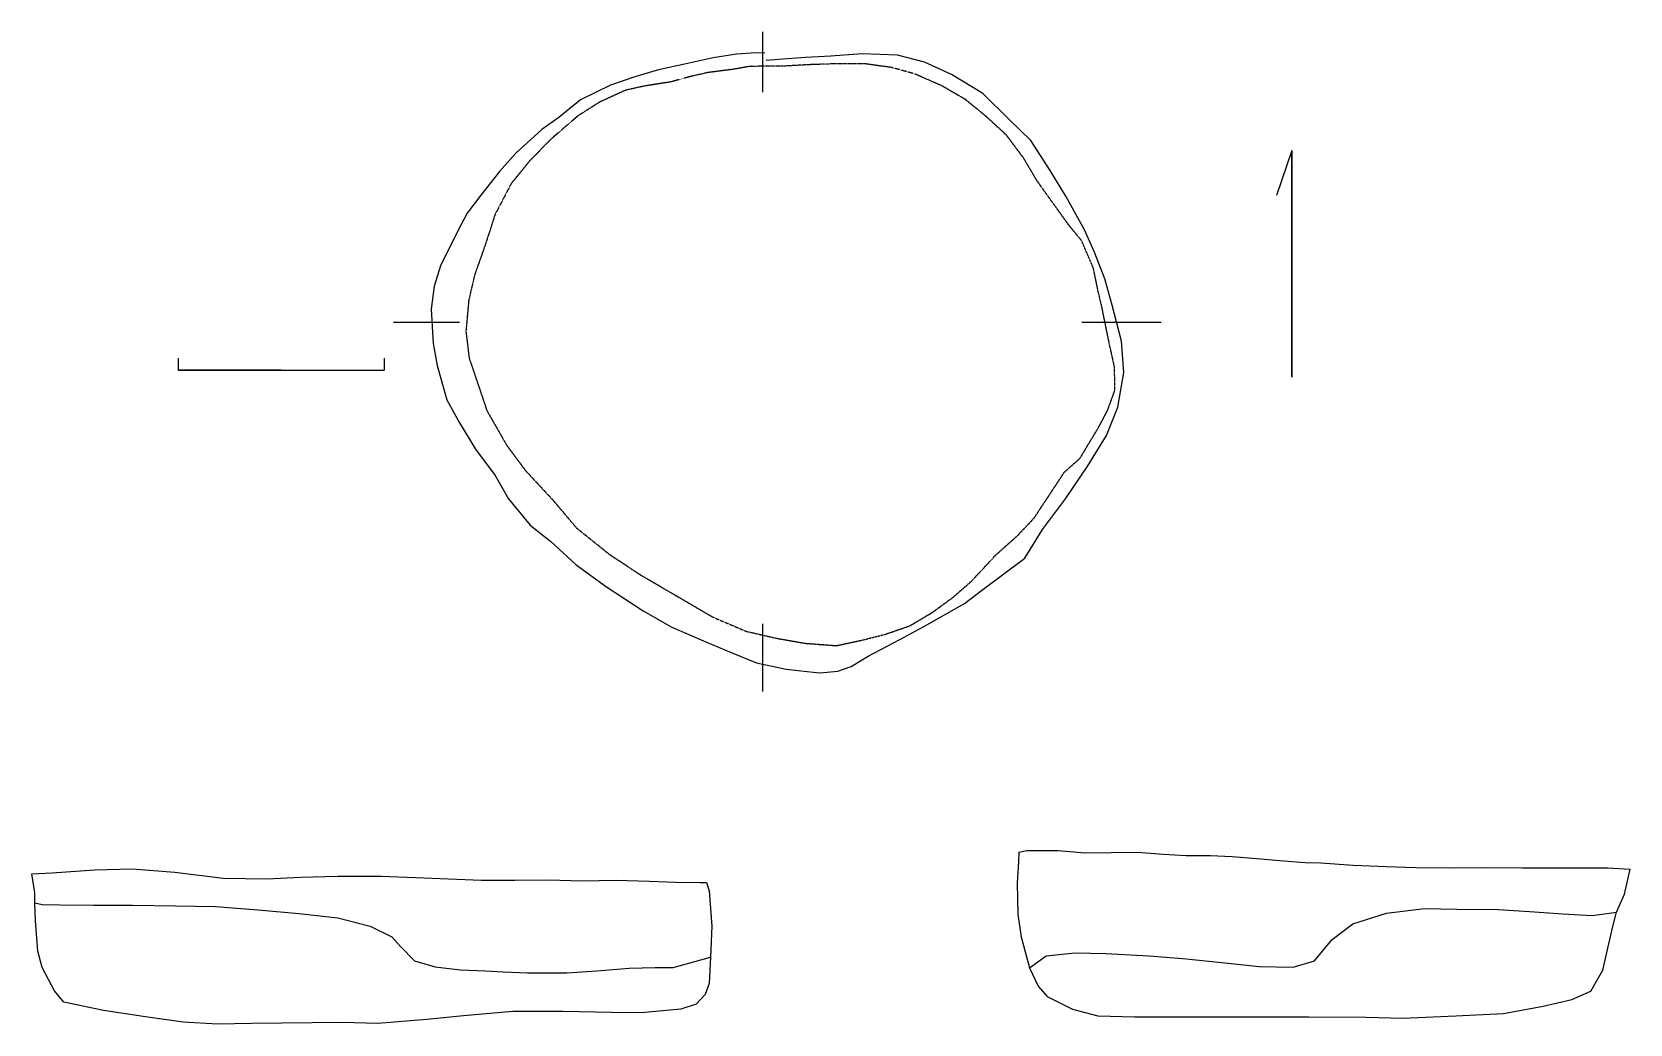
# Model space of a CAD drawing. Extents: x -3370 to 34804, y 3267 to 26958.
import ezdxf

# ---------------------------------------------------------------- set-up
doc = ezdxf.new("R2010")
doc.units = 0
doc.linetypes.add('HIDDEN', pattern=[0.375, 0.25, -0.125])
doc.layers.add('LAYER1', color=7, linetype='CONTINUOUS')

msp = doc.modelspace()

# ---------------------------------------------------------------- linework, layer by layer
at = {"layer": 'LAYER1', "color": 3, "linetype": 'CONTINUOUS'}
for points in [[(14080.3719, 26957.9491), (14080.3719, 25523.4227)], [(5263.5854, 20028.107), (6841.5525, 20028.107)], [(21705.3872, 20028.107), (23603.3743, 20028.107)], [(14080.3719, 12822.4082), (14080.3719, 11211.3216)]]:
    msp.add_lwpolyline(points, dxfattribs=at)
at = {"layer": 'LAYER1', "color": 7, "linetype": 'CONTINUOUS'}
for points in [[(14135.5409, 26450.3442), (13925.8743, 26461.3832), (13462.4148, 26428.2804), (12899.6409, 26339.9919), (12259.6343, 26196.5488), (11597.5484, 26053.0914), (11034.7757, 25887.5703), (10449.9226, 25688.9439), (9732.6677, 25335.8378), (9214.0381, 24916.507), (8805.7463, 24629.6065), (8187.8047, 24066.8326), (7801.5779, 23625.4381), (7349.1574, 23062.6642), (7029.1541, 22632.3087), (6797.4237, 22190.9284), (6389.132, 21374.3449), (6234.651, 20888.8204), (6168.4419, 20337.0856), (6212.5706, 19520.5021), (6311.8838, 18990.8334), (6543.6141, 18174.2665), (6841.5525, 17622.5317), (7227.7804, 16993.5498), (7691.24, 16364.5679), (8011.2433, 15812.8188), (8529.8729, 15183.8369), (9026.4376, 14786.5866), (9633.3546, 14234.8541), (10350.6094, 13705.183), (11233.4009, 13131.3713), (11917.5517, 12745.16), (12723.095, 12392.0527), (13329.9976, 12138.2419), (13936.9145, 11895.488), (14643.1446, 11740.9903), (15150.7341, 11685.8214), (15448.6724, 11652.7174), (15879.0291, 11696.8616), (16199.0479, 11807.1983), (16607.3242, 12049.9689), (17357.6985, 12447.2204), (17953.5776, 12767.2237), (18902.5628, 13307.9327), (19310.8545, 13616.9112), (20348.1103, 14389.3338), (20767.4435, 15073.5014), (21319.1759, 15812.8188), (21848.8446, 16596.2995), (22301.2663, 17324.5945), (22566.1007, 17997.7039), (22709.5581, 18825.3122), (22654.3891, 19575.6877), (22433.6823, 20436.3987), (22257.1364, 21065.3806), (22003.3268, 21716.4287), (21771.5952, 22235.0559), (21330.215, 23040.6004), (20955.0284, 23647.5185), (20491.5677, 24364.7722), (19983.964, 24861.3381), (19343.9573, 25490.3199), (18593.5842, 25942.7392), (17953.5776, 26240.6788), (17302.5153, 26406.1999), (16463.8823, 26439.3051), (15713.508, 26384.1362), (15106.6053, 26351.031), (14565.8964, 26306.8868), (14168.6449, 26273.7816), (14168.6449, 26273.7816)], [(26725.7029, 24125.2825), (26355.3722, 23056.5597)], [(26725.7029, 24125.2825), (26725.7029, 18718.2386)], [(26725.7029, 18718.2386), (26725.7029, 24125.2825)], [(120.5808, 19167.9583), (120.5808, 18879.4042)], [(5045.2851, 19167.9583), (5045.2851, 18879.4042)], [(120.5808, 18879.4042), (2582.9322, 18879.4042)], [(2582.9322, 18879.4042), (120.5808, 18879.4042)], [(2582.9322, 18879.4042), (5045.2851, 18879.4042)], [(20204.965, 7370.1906), (20193.926, 7149.5005), (20160.8208, 6630.856), (20182.887, 5880.4965), (20260.134, 5350.8278), (20458.7603, 4611.4928), (20668.4257, 4170.1126), (20878.0768, 3927.3423), (21484.9949, 3618.3637), (22091.9107, 3463.8819), (22963.6488, 3441.8178), (24122.2994, 3441.8178), (25932.0123, 3441.8178), (27134.7904, 3441.8178), (28503.1088, 3430.7776), (29374.8589, 3408.7132), (30643.8474, 3463.8819), (31780.4342, 3519.0506), (32729.4194, 3695.6122), (33413.5869, 3850.0938), (33866.0062, 4048.7196), (34152.9043, 4556.3242), (34296.3617, 5185.3061), (34395.6749, 5593.5978), (34483.949, 5935.6655), (34671.5507, 6366.0216), (34803.9666, 6961.8989)], [(20204.965, 7370.1906), (20392.5524, 7414.3349), (21142.9112, 7414.3349), (21782.9321, 7359.1504), (23040.8959, 7370.1906), (23658.8387, 7326.0464), (24199.5488, 7292.9418), (24784.3841, 7292.9418), (25303.0304, 7270.8775), (25987.1813, 7215.7091), (26428.5758, 7171.5804), (27046.5187, 7127.4362), (27421.7052, 7116.3959), (28194.1302, 7061.2121), (28977.6085, 7028.1075), (29683.8232, 7006.0431), (30588.6784, 6995.0035), (31328.0149, 7006.0431), (32232.8559, 6995.0035), (32950.1262, 6995.0035), (33755.654, 6995.0035), (34274.2979, 6995.0035), (34803.9666, 6961.8989)], [(-3370.2687, 6853.6387), (-2895.7684, 6875.7031), (-1869.5503, 6952.9513), (-975.7183, 6975.0156), (39.4753, 6897.7829), (1198.1262, 6754.3255), (2246.424, 6732.2611), (3040.9276, 6776.3899), (3945.7996, 6798.4697), (4972.0175, 6798.4697), (5788.6019, 6765.3657), (7366.5523, 6699.1572), (8161.072, 6699.1572), (8966.5998, 6710.1813), (9772.1431, 6688.1169), (10588.7099, 6699.1572), (11383.2296, 6677.0767), (12001.1558, 6655.0123), (12586.0244, 6643.9727)], [(12586.0244, 6643.9727), (12740.4911, 6643.9727), (12806.7146, 6445.3469), (12872.9082, 5606.7146), (12839.8031, 4867.3799), (12806.7146, 4238.398), (12707.3859, 3973.5633), (12497.736, 3741.8333), (12133.5884, 3620.456), (11184.6033, 3532.1676), (10467.3329, 3543.2075), (9319.7071, 3565.2719), (8116.9433, 3565.2719), (6936.2122, 3465.9587), (6064.4598, 3377.6858), (4894.7848, 3278.3729), (4045.0967, 3300.4372), (1871.2523, 3278.3729), (1065.7245, 3267.333), (238.1011, 3311.4772), (-710.8993, 3443.8946), (-1659.8688, 3587.3517), (-2608.8539, 3785.9775), (-2829.5753, 4061.8363), (-3127.5142, 4613.5855), (-3226.8113, 5010.8373), (-3281.98, 5728.0921), (-3304.0601, 6158.4482), (-3304.0601, 6401.2182), (-3370.2687, 6853.6387)], [(-3304.0601, 6158.4482), (-3127.5142, 6125.3436), (-2708.1668, 6114.3034), (-1891.6147, 6103.2793), (-964.6784, 6103.2793), (61.5552, 6092.2396), (1010.5246, 6070.1753), (2036.7586, 5992.9265), (3007.823, 5904.6535), (3934.7439, 5805.3403), (4707.1831, 5606.7146), (5225.8125, 5352.9044), (5435.4779, 5121.1746), (5766.5369, 4779.1069), (6263.0861, 4635.6498), (6869.9876, 4558.401), (7465.8809, 4536.3366), (7885.1974, 4514.2726), (8470.0351, 4492.1924), (9407.9955, 4492.1924), (10125.2659, 4536.3366), (10897.6897, 4602.5455), (11515.6313, 4613.5855), (11945.9868, 4613.5855), (12839.8031, 4867.3799)], [(20458.7603, 4611.4928), (20856.0131, 4898.4073), (21551.2029, 4964.6159), (22279.498, 4953.576), (23305.7302, 4898.4073), (24122.2994, 4832.1988), (25049.2208, 4732.8859), (25943.0371, 4644.5971), (26759.6206, 4622.5328), (27267.2088, 4777.0143), (27686.5396, 5284.6347), (28183.1055, 5659.8064), (28988.6333, 5913.6166), (29893.4885, 6023.9539), (30676.9526, 6012.9137), (31659.0572, 6001.8741), (32519.7707, 5946.7051), (33192.8801, 5902.5609), (33899.1114, 5858.4322), (34483.949, 5935.6655)]]:
    msp.add_lwpolyline(points, dxfattribs=at)
at = {"layer": 'LAYER1', "color": 7, "linetype": 'HIDDEN'}
msp.add_lwpolyline([(14091.3967, 26141.3656), (13749.3284, 26130.3408), (13374.1418, 26064.1329), (12767.2237, 25986.8834), (12336.8682, 25887.5703), (11895.488, 25766.1933), (11266.5061, 25666.8801), (10814.0701, 25567.567), (10185.0882, 25280.6522), (9666.4586, 24949.6098), (9026.4376, 24397.8773), (8518.8482, 23879.2477), (8077.4525, 23338.5399), (7691.24, 22599.2035), (7459.5096, 21881.9498), (7205.7, 21164.6938), (7062.2581, 20546.7367), (6996.0501, 19807.4169), (7073.2828, 19167.3959), (7316.0534, 18450.1399), (7492.6148, 17920.4712), (7967.099, 17092.863), (8408.4948, 16496.9863), (9092.6456, 15757.6522), (9633.3546, 15117.6289), (10416.8174, 14488.647), (11134.0877, 14014.1616), (12094.1131, 13451.3901), (12888.6162, 12987.9294), (13694.1452, 12645.8468), (14411.4155, 12480.3256), (15106.6053, 12358.9475), (15845.9251, 12303.763), (16463.8823, 12436.1802), (16993.551, 12568.5986), (17600.4548, 12778.264), (18141.1625, 13098.2673), (18637.7284, 13462.4148), (19079.123, 13848.6404), (19652.9216, 14466.5832), (20171.5644, 14930.044), (20568.8171, 15349.3604), (21297.1122, 16452.8421), (21661.2597, 16772.8454), (22113.679, 17523.2185), (22323.3444, 17920.4712), (22499.8903, 18405.9957), (22488.8679, 18957.7282), (22367.4743, 19509.4773), (22179.887, 20425.3597), (22102.64, 20745.363), (21981.263, 21330.215), (21705.3872, 21970.2216), (21407.4501, 22334.3691), (21032.2778, 22853.0131), (20646.0498, 23393.7065), (20326.0465, 23934.4166), (19906.7312, 24497.1905), (19399.1263, 24960.6512), (18924.6266, 25346.8625), (18372.8941, 25666.8801), (17721.846, 25953.7783), (17170.0969, 26108.2604), (16530.0915, 26196.5488), (15779.716, 26196.5488), (15161.7743, 26174.4708), (14576.9366, 26141.3656), (14091.3967, 26141.3656)], dxfattribs=at)

doc.saveas('drawing.dxf')
